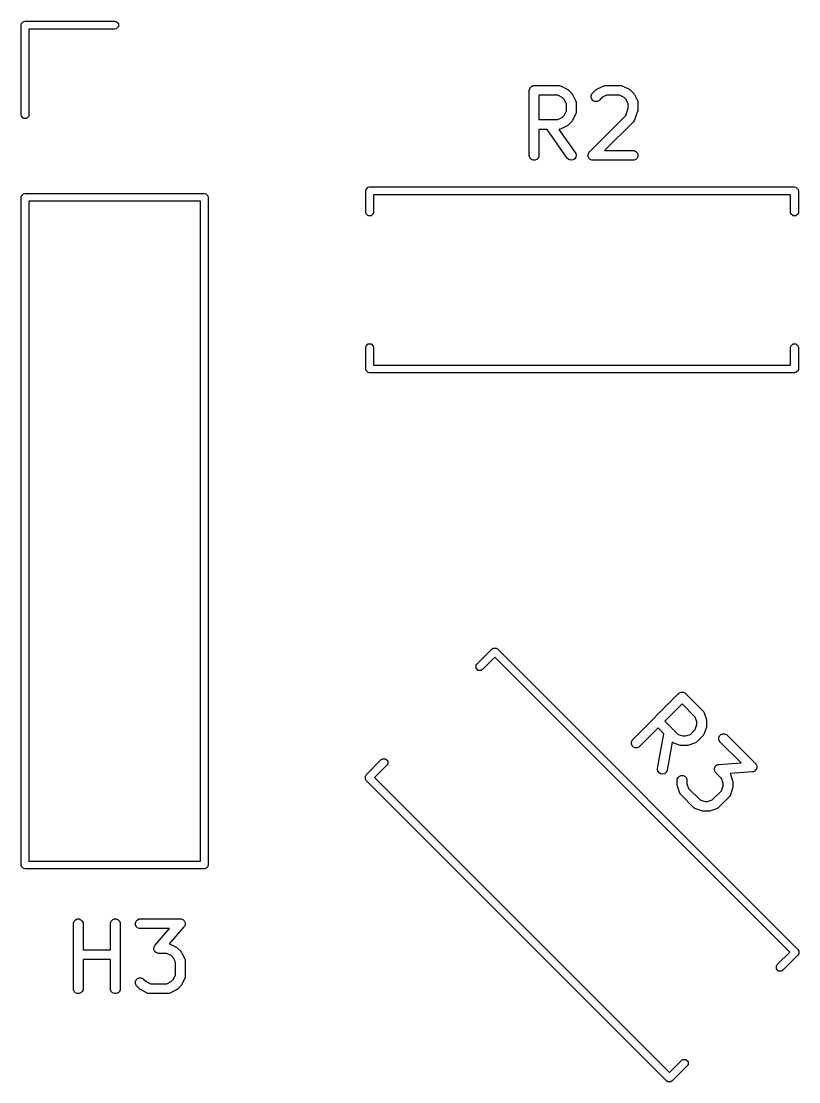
# Model space of a CAD drawing. Header units: inches. Extents: x 4.16 to 5.59, y -4.16 to -3.08.
# Drawn here: x 4.156 to 4.627, y -4.127 to -3.485 of the extents above; entities that cross this region are included whole.
import ezdxf

# ---------------------------------------------------------------- set-up
doc = ezdxf.new("R2010")
doc.units = ezdxf.units.IN
doc.header["$MEASUREMENT"] = 0
doc.layers.add('F.Silkscreen', color=41, linetype='CONTINUOUS', true_color=0xf2eda1)

msp = doc.modelspace()

# ---------------------------------------------------------------- linework, layer by layer
at = {"layer": 'F.Silkscreen', "linetype": 'CONTINUOUS'}
for p, q in [((4.15591, -3.4874), (4.15609, -3.4865)), ((4.15591, -3.54173), (4.15591, -3.4874)), ((4.15609, -3.4865), (4.15736, -3.48522)), ((4.15736, -3.48522), (4.15827, -3.48504)), ((4.15827, -3.48504), (4.2126, -3.48504)), ((4.2126, -3.48504), (4.2135, -3.48522)), ((4.2135, -3.48522), (4.21478, -3.4865)), ((4.21478, -3.4865), (4.21478, -3.48831)), ((4.2126, -3.48976), (4.16063, -3.48976)), ((4.16063, -3.48976), (4.16063, -3.54173)), ((4.2135, -3.48958), (4.2126, -3.48976)), ((4.21478, -3.48831), (4.2135, -3.48958)), ((4.46382, -3.52696), (4.46387, -3.52639)), ((4.46387, -3.52639), (4.46432, -3.52532)), ((4.46432, -3.52532), (4.46513, -3.52451)), ((4.46513, -3.52451), (4.46619, -3.52407)), ((4.46619, -3.52407), (4.46677, -3.52401)), ((4.46677, -3.52401), (4.48177, -3.52401)), ((4.48177, -3.52401), (4.48235, -3.52407)), ((4.48235, -3.52407), (4.48244, -3.52411)), ((4.48244, -3.52411), (4.48255, -3.52411)), ((4.48255, -3.52411), (4.48309, -3.52432)), ((4.48309, -3.52432), (4.48684, -3.5262)), ((4.48684, -3.5262), (4.48709, -3.52635)), ((4.48709, -3.52635), (4.48716, -3.52638)), ((4.48716, -3.52638), (4.48724, -3.52645)), ((4.48724, -3.52645), (4.48733, -3.5265)), ((4.48733, -3.5265), (4.48738, -3.52656)), ((4.48738, -3.52656), (4.48761, -3.52675)), ((4.50405, -3.52675), (4.50428, -3.52656)), ((4.50428, -3.52656), (4.50433, -3.5265)), ((4.50433, -3.5265), (4.50442, -3.52645)), ((4.50442, -3.52645), (4.5045, -3.52638)), ((4.5045, -3.52638), (4.50457, -3.52635)), ((4.50457, -3.52635), (4.50482, -3.5262)), ((4.50482, -3.5262), (4.50857, -3.52432)), ((4.50857, -3.52432), (4.50911, -3.52411)), ((4.50911, -3.52411), (4.50922, -3.52411)), ((4.50922, -3.52411), (4.50931, -3.52407)), ((4.50931, -3.52407), (4.50989, -3.52401)), ((4.50989, -3.52401), (4.51926, -3.52401)), ((4.51926, -3.52401), (4.51984, -3.52407)), ((4.51984, -3.52407), (4.51994, -3.52411)), ((4.51994, -3.52411), (4.52004, -3.52411)), ((4.52004, -3.52411), (4.52058, -3.52432)), ((4.52058, -3.52432), (4.52433, -3.5262)), ((4.52433, -3.5262), (4.52458, -3.52635)), ((4.52458, -3.52635), (4.52465, -3.52638)), ((4.52465, -3.52638), (4.52474, -3.52645)), ((4.52474, -3.52645), (4.52482, -3.5265)), ((4.52482, -3.5265), (4.52488, -3.52656)), ((4.52488, -3.52656), (4.5251, -3.52675)), ((4.46382, -3.56633), (4.46382, -3.52696)), ((4.48107, -3.52991), (4.46972, -3.52991)), ((4.46972, -3.52991), (4.46972, -3.54463)), ((4.48377, -3.53126), (4.48107, -3.52991)), ((4.48497, -3.53246), (4.48377, -3.53126)), ((4.48632, -3.53516), (4.48497, -3.53246)), ((4.48761, -3.52675), (4.48948, -3.52862)), ((4.48948, -3.52862), (4.48967, -3.52885)), ((4.48967, -3.52885), (4.48973, -3.5289)), ((4.48973, -3.5289), (4.48978, -3.52899)), ((4.48978, -3.52899), (4.48985, -3.52907)), ((4.48985, -3.52907), (4.48988, -3.52914)), ((4.48988, -3.52914), (4.49003, -3.52939)), ((4.49003, -3.52939), (4.49191, -3.53314)), ((4.50137, -3.53013), (4.50181, -3.52907)), ((4.50137, -3.53129), (4.50137, -3.53013)), ((4.50181, -3.53235), (4.50137, -3.53129)), ((4.50181, -3.52907), (4.50218, -3.52862)), ((4.50263, -3.53317), (4.50181, -3.53235)), ((4.50218, -3.52862), (4.50405, -3.52675)), ((4.50635, -3.5328), (4.50591, -3.53317)), ((4.50789, -3.53126), (4.50635, -3.5328)), ((4.51059, -3.52991), (4.50789, -3.53126)), ((4.51857, -3.52991), (4.51059, -3.52991)), ((4.52126, -3.53126), (4.51857, -3.52991)), ((4.52246, -3.53246), (4.52126, -3.53126)), ((4.52381, -3.53516), (4.52246, -3.53246)), ((4.5251, -3.52675), (4.52698, -3.52862)), ((4.52698, -3.52862), (4.52716, -3.52885)), ((4.52716, -3.52885), (4.52722, -3.5289)), ((4.52722, -3.5289), (4.52728, -3.52899)), ((4.52728, -3.52899), (4.52734, -3.52907)), ((4.52734, -3.52907), (4.52737, -3.52914)), ((4.52737, -3.52914), (4.52753, -3.52939)), ((4.52753, -3.52939), (4.5294, -3.53314)), ((4.48497, -3.54209), (4.48632, -3.53939)), ((4.48632, -3.53939), (4.48632, -3.53516)), ((4.49191, -3.53314), (4.49212, -3.53368)), ((4.49212, -3.53368), (4.49212, -3.53379)), ((4.49212, -3.53379), (4.49216, -3.53388)), ((4.49216, -3.53388), (4.49222, -3.53446)), ((4.49222, -3.53446), (4.49222, -3.54008)), ((4.50369, -3.53361), (4.50263, -3.53317)), ((4.50484, -3.53361), (4.50369, -3.53361)), ((4.50591, -3.53317), (4.50484, -3.53361)), ((4.52231, -3.54224), (4.52381, -3.53773)), ((4.52381, -3.53773), (4.52381, -3.53516)), ((4.52956, -3.53914), (4.52769, -3.54477)), ((4.5294, -3.53314), (4.52961, -3.53368)), ((4.52963, -3.53886), (4.52956, -3.53914)), ((4.52961, -3.53368), (4.52962, -3.53379)), ((4.52962, -3.53379), (4.52966, -3.53388)), ((4.52966, -3.53879), (4.52963, -3.53886)), ((4.52966, -3.53388), (4.52972, -3.53446)), ((4.52967, -3.53868), (4.52966, -3.53879)), ((4.52969, -3.53858), (4.52967, -3.53868)), ((4.52972, -3.53821), (4.52969, -3.5385)), ((4.52969, -3.5385), (4.52969, -3.53858)), ((4.52972, -3.53446), (4.52972, -3.53821)), ((4.15609, -3.54264), (4.15591, -3.54173)), ((4.15736, -3.54391), (4.15609, -3.54264)), ((4.15917, -3.54391), (4.15736, -3.54391)), ((4.16045, -3.54264), (4.15917, -3.54391)), ((4.16063, -3.54173), (4.16045, -3.54264)), ((4.46972, -3.54463), (4.48107, -3.54463)), ((4.48107, -3.54463), (4.48377, -3.54328)), ((4.48377, -3.54328), (4.48497, -3.54209)), ((4.48948, -3.54592), (4.48761, -3.5478)), ((4.48967, -3.5457), (4.48948, -3.54592)), ((4.48973, -3.54564), (4.48967, -3.5457)), ((4.48978, -3.54556), (4.48973, -3.54564)), ((4.48985, -3.54547), (4.48978, -3.54556)), ((4.48988, -3.5454), (4.48985, -3.54547)), ((4.49003, -3.54515), (4.48988, -3.5454)), ((4.49191, -3.54141), (4.49003, -3.54515)), ((4.49212, -3.54086), (4.49191, -3.54141)), ((4.49216, -3.54066), (4.49212, -3.54076)), ((4.49212, -3.54076), (4.49212, -3.54086)), ((4.49222, -3.54008), (4.49216, -3.54066)), ((4.5003, -3.56424), (4.52231, -3.54224)), ((4.52698, -3.54592), (4.50952, -3.56338)), ((4.52734, -3.54547), (4.52698, -3.54592)), ((4.52738, -3.54538), (4.52734, -3.54547)), ((4.52745, -3.5453), (4.52738, -3.54538)), ((4.52769, -3.54477), (4.52745, -3.5453)), ((4.47461, -3.55054), (4.46972, -3.55054)), ((4.46972, -3.55054), (4.46972, -3.56633)), ((4.48685, -3.56802), (4.47461, -3.55054)), ((4.48235, -3.55048), (4.48181, -3.55053)), ((4.48181, -3.55053), (4.49169, -3.56464)), ((4.48244, -3.55044), (4.48235, -3.55048)), ((4.48255, -3.55043), (4.48244, -3.55044)), ((4.48309, -3.55022), (4.48255, -3.55043)), ((4.48684, -3.54835), (4.48309, -3.55022)), ((4.48709, -3.54819), (4.48684, -3.54835)), ((4.48716, -3.54816), (4.48709, -3.54819)), ((4.48724, -3.5481), (4.48716, -3.54816)), ((4.48733, -3.54804), (4.48724, -3.5481)), ((4.48738, -3.54798), (4.48733, -3.54804)), ((4.48761, -3.5478), (4.48738, -3.54798)), ((4.49169, -3.56464), (4.49197, -3.56514)), ((4.49197, -3.56514), (4.49222, -3.56627)), ((4.4995, -3.56576), (4.49994, -3.56469)), ((4.49994, -3.56469), (4.5003, -3.56424)), ((4.50952, -3.56338), (4.52676, -3.56338)), ((4.52676, -3.56338), (4.52734, -3.56344)), ((4.52734, -3.56344), (4.5284, -3.56388)), ((4.5284, -3.56388), (4.52922, -3.56469)), ((4.52922, -3.56469), (4.52966, -3.56576)), ((4.46387, -3.56691), (4.46382, -3.56633)), ((4.46432, -3.56797), (4.46387, -3.56691)), ((4.46513, -3.56879), (4.46432, -3.56797)), ((4.46619, -3.56923), (4.46513, -3.56879)), ((4.46735, -3.56923), (4.46619, -3.56923)), ((4.46841, -3.56879), (4.46735, -3.56923)), ((4.46923, -3.56797), (4.46841, -3.56879)), ((4.46967, -3.56691), (4.46923, -3.56797)), ((4.46972, -3.56633), (4.46967, -3.56691)), ((4.48723, -3.56846), (4.48685, -3.56802)), ((4.4882, -3.56908), (4.48723, -3.56846)), ((4.48933, -3.56928), (4.4882, -3.56908)), ((4.49046, -3.56903), (4.48933, -3.56928)), ((4.4914, -3.56837), (4.49046, -3.56903)), ((4.49202, -3.5674), (4.4914, -3.56837)), ((4.49222, -3.56627), (4.49202, -3.5674)), ((4.4995, -3.56691), (4.4995, -3.56576)), ((4.49994, -3.56797), (4.4995, -3.56691)), ((4.50075, -3.56879), (4.49994, -3.56797)), ((4.50182, -3.56923), (4.50075, -3.56879)), ((4.50239, -3.56928), (4.50182, -3.56923)), ((4.52676, -3.56928), (4.50239, -3.56928)), ((4.52734, -3.56923), (4.52676, -3.56928)), ((4.5284, -3.56879), (4.52734, -3.56923)), ((4.52922, -3.56797), (4.5284, -3.56879)), ((4.52966, -3.56691), (4.52922, -3.56797)), ((4.52966, -3.56576), (4.52966, -3.56691)), ((4.15591, -3.59173), (4.15609, -3.59083)), ((4.15609, -3.59083), (4.15736, -3.58955)), ((4.15736, -3.58955), (4.15827, -3.58937)), ((4.15827, -3.58937), (4.26693, -3.58937)), ((4.26693, -3.58937), (4.26783, -3.58955)), ((4.26783, -3.58955), (4.26911, -3.59083)), ((4.26911, -3.59083), (4.26929, -3.59173)), ((4.36473, -3.5878), (4.36491, -3.58689)), ((4.36473, -3.60079), (4.36473, -3.5878)), ((4.36491, -3.58689), (4.36619, -3.58561)), ((4.36619, -3.58561), (4.36709, -3.58543)), ((4.36709, -3.58543), (4.62457, -3.58543)), ((4.62221, -3.59016), (4.36945, -3.59016)), ((4.36945, -3.59016), (4.36945, -3.60079)), ((4.62221, -3.60079), (4.62221, -3.59016)), ((4.62457, -3.58543), (4.62547, -3.58561)), ((4.62547, -3.58561), (4.62675, -3.58689)), ((4.62675, -3.58689), (4.62693, -3.5878)), ((4.62693, -3.5878), (4.62693, -3.60079)), ((4.15591, -3.99606), (4.15591, -3.59173)), ((4.16063, -3.59409), (4.16063, -3.9937)), ((4.26457, -3.59409), (4.16063, -3.59409)), ((4.26457, -3.9937), (4.26457, -3.59409)), ((4.26929, -3.59173), (4.26929, -3.99606)), ((4.36491, -3.60169), (4.36473, -3.60079)), ((4.36619, -3.60297), (4.36491, -3.60169)), ((4.36799, -3.60297), (4.36619, -3.60297)), ((4.36927, -3.60169), (4.36799, -3.60297)), ((4.36945, -3.60079), (4.36927, -3.60169)), ((4.62239, -3.60169), (4.62221, -3.60079)), ((4.62367, -3.60297), (4.62239, -3.60169)), ((4.62547, -3.60297), (4.62367, -3.60297)), ((4.62675, -3.60169), (4.62547, -3.60297)), ((4.62693, -3.60079), (4.62675, -3.60169)), ((4.36491, -3.68177), (4.36619, -3.68049)), ((4.36619, -3.68049), (4.36799, -3.68049)), ((4.36799, -3.68049), (4.36927, -3.68177)), ((4.62239, -3.68177), (4.62367, -3.68049)), ((4.62367, -3.68049), (4.62547, -3.68049)), ((4.62547, -3.68049), (4.62675, -3.68177)), ((4.36473, -3.68268), (4.36491, -3.68177)), ((4.36473, -3.69567), (4.36473, -3.68268)), ((4.36927, -3.68177), (4.36945, -3.68268)), ((4.36945, -3.68268), (4.36945, -3.69331)), ((4.62221, -3.68268), (4.62239, -3.68177)), ((4.62221, -3.69331), (4.62221, -3.68268)), ((4.62675, -3.68177), (4.62693, -3.68268)), ((4.62693, -3.68268), (4.62693, -3.69567)), ((4.36945, -3.69331), (4.62221, -3.69331)), ((4.36491, -3.69657), (4.36473, -3.69567)), ((4.36619, -3.69785), (4.36491, -3.69657)), ((4.36709, -3.69803), (4.36619, -3.69785)), ((4.62457, -3.69803), (4.36709, -3.69803)), ((4.62547, -3.69785), (4.62457, -3.69803)), ((4.62675, -3.69657), (4.62547, -3.69785)), ((4.62693, -3.69567), (4.62675, -3.69657)), ((4.43208, -3.87441), (4.44127, -3.86522)), ((4.44127, -3.86522), (4.44203, -3.86471)), ((4.44203, -3.86471), (4.44384, -3.86471)), ((4.44384, -3.86471), (4.44461, -3.86522)), ((4.44461, -3.86522), (4.62667, -4.04729)), ((4.44294, -3.87023), (4.43542, -3.87775)), ((4.62166, -4.04896), (4.44294, -3.87023)), ((4.43157, -3.87517), (4.43208, -3.87441)), ((4.43157, -3.87698), (4.43157, -3.87517)), ((4.43285, -3.87826), (4.43157, -3.87698)), ((4.43465, -3.87826), (4.43285, -3.87826)), ((4.43542, -3.87775), (4.43465, -3.87826)), ((4.52651, -3.92011), (4.55435, -3.89227)), ((4.55435, -3.89227), (4.5548, -3.8919)), ((4.5548, -3.8919), (4.55586, -3.89146)), ((4.55586, -3.89146), (4.55701, -3.89146)), ((4.55701, -3.89146), (4.55808, -3.8919)), ((4.55808, -3.8919), (4.55808, -3.89191)), ((4.55808, -3.89191), (4.55853, -3.89227)), ((4.55853, -3.89227), (4.56913, -3.90288)), ((4.55644, -3.89854), (4.54603, -3.90894)), ((4.56446, -3.90656), (4.55644, -3.89854)), ((4.56913, -3.90288), (4.5695, -3.90332)), ((4.5695, -3.90332), (4.56954, -3.90342)), ((4.56954, -3.90342), (4.56961, -3.9035)), ((4.56961, -3.9035), (4.56984, -3.90403)), ((4.56984, -3.90403), (4.57117, -3.90801)), ((4.54603, -3.90894), (4.55406, -3.91697)), ((4.56542, -3.90942), (4.56446, -3.90656)), ((4.56446, -3.91398), (4.56542, -3.91111)), ((4.56542, -3.91111), (4.56542, -3.90942)), ((4.57117, -3.90801), (4.57123, -3.90829)), ((4.57123, -3.90829), (4.57126, -3.90837)), ((4.57126, -3.90837), (4.57127, -3.90847)), ((4.57127, -3.91207), (4.57126, -3.91217)), ((4.57127, -3.90847), (4.5713, -3.90857)), ((4.5713, -3.91196), (4.57127, -3.91207)), ((4.5713, -3.90857), (4.57129, -3.90865)), ((4.57129, -3.90865), (4.57132, -3.90894)), ((4.57132, -3.91159), (4.57129, -3.91189)), ((4.57129, -3.91189), (4.5713, -3.91196)), ((4.57132, -3.90894), (4.57132, -3.91159)), ((4.54186, -3.91312), (4.53069, -3.92429)), ((4.5416, -3.93759), (4.54531, -3.91657)), ((4.54531, -3.91657), (4.54186, -3.91312)), ((4.55406, -3.91697), (4.55692, -3.91792)), ((4.55692, -3.91792), (4.55861, -3.91792)), ((4.55861, -3.91792), (4.56147, -3.91697)), ((4.56147, -3.91697), (4.56446, -3.91398)), ((4.56913, -3.91766), (4.56515, -3.92164)), ((4.5695, -3.91721), (4.56913, -3.91766)), ((4.56954, -3.91711), (4.5695, -3.91721)), ((4.56961, -3.91703), (4.56954, -3.91711)), ((4.56984, -3.9165), (4.56961, -3.91703)), ((4.57117, -3.91253), (4.56984, -3.9165)), ((4.57123, -3.91224), (4.57117, -3.91253)), ((4.57126, -3.91217), (4.57123, -3.91224)), ((4.57873, -3.91897), (4.57917, -3.91791)), ((4.57917, -3.91791), (4.57998, -3.91709)), ((4.57998, -3.91709), (4.58105, -3.91665)), ((4.58105, -3.91665), (4.5822, -3.91665)), ((4.5822, -3.91665), (4.58327, -3.91709)), ((4.58327, -3.91709), (4.58371, -3.91746)), ((4.58371, -3.91746), (4.60095, -3.93469)), ((4.5257, -3.92162), (4.52614, -3.92056)), ((4.5257, -3.92277), (4.5257, -3.92162)), ((4.52614, -3.92384), (4.5257, -3.92277)), ((4.52614, -3.92056), (4.52651, -3.92011)), ((4.52696, -3.92465), (4.52614, -3.92384)), ((4.52802, -3.92509), (4.52696, -3.92465)), ((4.53024, -3.92465), (4.52917, -3.92509)), ((4.53069, -3.92429), (4.53024, -3.92465)), ((4.55041, -3.92166), (4.54741, -3.93862)), ((4.55082, -3.922), (4.55041, -3.92166)), ((4.55092, -3.92204), (4.55082, -3.922)), ((4.551, -3.92211), (4.55092, -3.92204)), ((4.55153, -3.92235), (4.551, -3.92211)), ((4.5555, -3.92367), (4.55153, -3.92235)), ((4.55579, -3.92374), (4.5555, -3.92367)), ((4.55586, -3.92377), (4.55579, -3.92374)), ((4.55597, -3.92378), (4.55586, -3.92377)), ((4.55607, -3.9238), (4.55597, -3.92378)), ((4.55615, -3.9238), (4.55607, -3.9238)), ((4.55644, -3.92383), (4.55615, -3.9238)), ((4.55909, -3.92383), (4.55644, -3.92383)), ((4.55938, -3.9238), (4.55909, -3.92383)), ((4.55946, -3.9238), (4.55938, -3.9238)), ((4.55956, -3.92378), (4.55946, -3.9238)), ((4.55966, -3.92377), (4.55956, -3.92378)), ((4.55974, -3.92374), (4.55966, -3.92377)), ((4.56002, -3.92367), (4.55974, -3.92374)), ((4.564, -3.92235), (4.56002, -3.92367)), ((4.56453, -3.92211), (4.564, -3.92235)), ((4.56461, -3.92204), (4.56453, -3.92211)), ((4.56471, -3.922), (4.56461, -3.92204)), ((4.56515, -3.92164), (4.56471, -3.922)), ((4.57873, -3.92012), (4.57873, -3.91897)), ((4.57917, -3.92119), (4.57873, -3.92012)), ((4.57954, -3.92164), (4.57917, -3.92119)), ((4.59217, -3.93427), (4.57954, -3.92164)), ((4.52917, -3.92509), (4.52802, -3.92509)), ((4.36499, -3.9415), (4.37417, -3.93231)), ((4.37751, -3.93565), (4.37, -3.94317)), ((4.37417, -3.93231), (4.37494, -3.9318)), ((4.37494, -3.9318), (4.37675, -3.9318)), ((4.37675, -3.9318), (4.37803, -3.93308)), ((4.37803, -3.93489), (4.37751, -3.93565)), ((4.37803, -3.93308), (4.37803, -3.93489)), ((4.54155, -3.93817), (4.5416, -3.93759)), ((4.57605, -3.93772), (4.57608, -3.93763)), ((4.57608, -3.9382), (4.57605, -3.93772)), ((4.57608, -3.93753), (4.57626, -3.93709)), ((4.57608, -3.93763), (4.57608, -3.93753)), ((4.57626, -3.93709), (4.57641, -3.93663)), ((4.57641, -3.93663), (4.57648, -3.93656)), ((4.57648, -3.93656), (4.57652, -3.93647)), ((4.57652, -3.93647), (4.57686, -3.93613)), ((4.57686, -3.93613), (4.57717, -3.93577)), ((4.57717, -3.93577), (4.57726, -3.93572)), ((4.57726, -3.93572), (4.57733, -3.93565)), ((4.57733, -3.93565), (4.57778, -3.93547)), ((4.57778, -3.93547), (4.57821, -3.93526)), ((4.57821, -3.93526), (4.57835, -3.93523)), ((4.57835, -3.93523), (4.5784, -3.93521)), ((4.5784, -3.93521), (4.57848, -3.93521)), ((4.57848, -3.93521), (4.57878, -3.93516)), ((4.57878, -3.93516), (4.59217, -3.93427)), ((4.60095, -3.93469), (4.60114, -3.93493)), ((4.60114, -3.93493), (4.6012, -3.93498)), ((4.6012, -3.93498), (4.60122, -3.93503)), ((4.60122, -3.93503), (4.60131, -3.93514)), ((4.60131, -3.93514), (4.6015, -3.93558)), ((4.6015, -3.93558), (4.60171, -3.93601)), ((4.60175, -3.93736), (4.60157, -3.9378)), ((4.60171, -3.93601), (4.60172, -3.93611)), ((4.60172, -3.93611), (4.60175, -3.93621)), ((4.60175, -3.93621), (4.60175, -3.93668)), ((4.60175, -3.93668), (4.60179, -3.93716)), ((4.60179, -3.93716), (4.60175, -3.93726)), ((4.60175, -3.93726), (4.60175, -3.93736)), ((4.36448, -3.94227), (4.36499, -3.9415)), ((4.36448, -3.94407), (4.36448, -3.94227)), ((4.36499, -3.94484), (4.36448, -3.94407)), ((4.37, -3.94317), (4.54872, -4.12189)), ((4.5418, -3.9393), (4.54155, -3.93817)), ((4.54246, -3.94024), (4.5418, -3.9393)), ((4.54344, -3.94086), (4.54246, -3.94024)), ((4.54457, -3.94106), (4.54344, -3.94086)), ((4.5457, -3.94081), (4.54457, -3.94106)), ((4.54664, -3.94015), (4.5457, -3.94081)), ((4.54726, -3.93918), (4.54664, -3.94015)), ((4.54741, -3.93862), (4.54726, -3.93918)), ((4.55348, -3.94474), (4.55354, -3.94416)), ((4.55354, -3.94416), (4.55398, -3.94309)), ((4.55398, -3.94309), (4.5548, -3.94228)), ((4.5548, -3.94228), (4.55586, -3.94184)), ((4.55586, -3.94184), (4.55701, -3.94184)), ((4.55701, -3.94184), (4.55808, -3.94228)), ((4.55808, -3.94228), (4.55889, -3.94309)), ((4.55889, -3.94309), (4.55933, -3.94416)), ((4.55933, -3.94416), (4.55939, -3.94474)), ((4.57608, -3.93868), (4.57608, -3.9382)), ((4.57612, -3.93877), (4.57608, -3.93868)), ((4.57612, -3.93887), (4.57612, -3.93877)), ((4.57633, -3.9393), (4.57612, -3.93887)), ((4.57652, -3.93975), (4.57633, -3.9393)), ((4.57661, -3.93986), (4.57652, -3.93975)), ((4.57663, -3.93991), (4.57661, -3.93986)), ((4.57669, -3.93996), (4.57663, -3.93991)), ((4.57689, -3.94019), (4.57669, -3.93996)), ((4.58037, -3.94368), (4.57689, -3.94019)), ((4.58132, -3.94654), (4.58037, -3.94368)), ((4.59905, -3.93973), (4.58552, -3.94063)), ((4.58552, -3.94063), (4.58575, -3.94115)), ((4.58575, -3.94115), (4.58708, -3.94513)), ((4.59936, -3.93968), (4.59905, -3.93973)), ((4.59943, -3.93968), (4.59936, -3.93968)), ((4.59949, -3.93966), (4.59943, -3.93968)), ((4.59963, -3.93963), (4.59949, -3.93966)), ((4.60006, -3.93942), (4.59963, -3.93963)), ((4.6005, -3.93924), (4.60006, -3.93942)), ((4.60057, -3.93917), (4.6005, -3.93924)), ((4.60066, -3.93912), (4.60057, -3.93917)), ((4.60097, -3.93876), (4.60066, -3.93912)), ((4.60131, -3.93842), (4.60097, -3.93876)), ((4.60135, -3.93833), (4.60131, -3.93842)), ((4.60142, -3.93825), (4.60135, -3.93833)), ((4.60157, -3.9378), (4.60142, -3.93825)), ((4.54705, -4.12691), (4.36499, -3.94484)), ((4.55348, -3.94739), (4.55348, -3.94474)), ((4.55351, -3.94768), (4.55348, -3.94739)), ((4.55351, -3.94776), (4.55351, -3.94768)), ((4.55353, -3.94786), (4.55351, -3.94776)), ((4.55354, -3.94796), (4.55353, -3.94786)), ((4.55357, -3.94803), (4.55354, -3.94796)), ((4.55364, -3.94832), (4.55357, -3.94803)), ((4.55496, -3.9523), (4.55364, -3.94832)), ((4.55939, -3.94474), (4.55939, -3.94691)), ((4.55939, -3.94691), (4.56034, -3.94977)), ((4.56034, -3.94977), (4.56731, -3.95674)), ((4.58037, -3.95109), (4.58132, -3.94823)), ((4.58132, -3.94823), (4.58132, -3.94654)), ((4.58708, -3.94965), (4.58575, -3.95362)), ((4.58708, -3.94513), (4.58714, -3.94541)), ((4.58714, -3.94936), (4.58708, -3.94965)), ((4.58714, -3.94541), (4.58717, -3.94548)), ((4.58717, -3.94929), (4.58714, -3.94936)), ((4.58717, -3.94548), (4.58718, -3.94559)), ((4.58718, -3.94918), (4.58717, -3.94929)), ((4.58718, -3.94559), (4.58721, -3.94569)), ((4.58721, -3.94908), (4.58718, -3.94918)), ((4.58721, -3.94569), (4.5872, -3.94577)), ((4.5872, -3.94577), (4.58723, -3.94606)), ((4.58723, -3.94871), (4.5872, -3.949)), ((4.5872, -3.949), (4.58721, -3.94908)), ((4.58723, -3.94606), (4.58723, -3.94871)), ((4.5552, -3.95283), (4.55496, -3.9523)), ((4.55527, -3.95291), (4.5552, -3.95283)), ((4.55531, -3.953), (4.55527, -3.95291)), ((4.55568, -3.95345), (4.55531, -3.953)), ((4.56363, -3.96141), (4.55568, -3.95345)), ((4.56731, -3.95674), (4.57017, -3.95769)), ((4.57187, -3.95769), (4.57473, -3.95674)), ((4.57473, -3.95674), (4.58037, -3.95109)), ((4.58504, -3.95478), (4.57841, -3.96141)), ((4.58541, -3.95433), (4.58504, -3.95478)), ((4.58545, -3.95423), (4.58541, -3.95433)), ((4.58552, -3.95415), (4.58545, -3.95423)), ((4.58575, -3.95362), (4.58552, -3.95415)), ((4.56408, -3.96177), (4.56363, -3.96141)), ((4.56417, -3.96181), (4.56408, -3.96177)), ((4.56425, -3.96188), (4.56417, -3.96181)), ((4.56478, -3.96212), (4.56425, -3.96188)), ((4.56876, -3.96344), (4.56478, -3.96212)), ((4.56905, -3.96351), (4.56876, -3.96344)), ((4.57017, -3.95769), (4.57187, -3.95769)), ((4.57328, -3.96344), (4.57299, -3.96351)), ((4.57726, -3.96212), (4.57328, -3.96344)), ((4.57778, -3.96188), (4.57726, -3.96212)), ((4.57786, -3.96181), (4.57778, -3.96188)), ((4.57796, -3.96177), (4.57786, -3.96181)), ((4.57841, -3.96141), (4.57796, -3.96177)), ((4.56912, -3.96354), (4.56905, -3.96351)), ((4.56922, -3.96355), (4.56912, -3.96354)), ((4.56932, -3.96357), (4.56922, -3.96355)), ((4.5694, -3.96357), (4.56932, -3.96357)), ((4.56969, -3.9636), (4.5694, -3.96357)), ((4.57235, -3.9636), (4.56969, -3.9636)), ((4.57264, -3.96357), (4.57235, -3.9636)), ((4.57271, -3.96357), (4.57264, -3.96357)), ((4.57282, -3.96355), (4.57271, -3.96357)), ((4.57292, -3.96354), (4.57282, -3.96355)), ((4.57299, -3.96351), (4.57292, -3.96354)), ((4.16063, -3.9937), (4.26457, -3.9937)), ((4.15609, -3.99697), (4.15591, -3.99606)), ((4.15736, -3.99825), (4.15609, -3.99697)), ((4.15827, -3.99843), (4.15736, -3.99825)), ((4.26693, -3.99843), (4.15827, -3.99843)), ((4.26783, -3.99825), (4.26693, -3.99843)), ((4.26911, -3.99697), (4.26783, -3.99825)), ((4.26929, -3.99606), (4.26911, -3.99697)), ((4.18752, -4.03169), (4.18758, -4.03111)), ((4.18752, -4.07106), (4.18752, -4.03169)), ((4.18758, -4.03111), (4.18802, -4.03005)), ((4.18802, -4.03005), (4.18884, -4.02923)), ((4.18884, -4.02923), (4.1899, -4.02879)), ((4.1899, -4.02879), (4.19105, -4.02879)), ((4.19105, -4.02879), (4.19212, -4.02923)), ((4.19212, -4.02923), (4.19293, -4.03005)), ((4.19293, -4.03005), (4.19337, -4.03111)), ((4.19337, -4.03111), (4.19343, -4.03169)), ((4.19343, -4.03169), (4.19343, -4.04748)), ((4.21002, -4.03169), (4.21008, -4.03111)), ((4.21002, -4.04748), (4.21002, -4.03169)), ((4.21008, -4.03111), (4.21052, -4.03005)), ((4.21052, -4.03005), (4.21133, -4.02923)), ((4.21133, -4.02923), (4.2124, -4.02879)), ((4.2124, -4.02879), (4.21355, -4.02879)), ((4.21355, -4.02879), (4.21461, -4.02923)), ((4.21461, -4.02923), (4.21543, -4.03005)), ((4.21543, -4.03005), (4.21587, -4.03111)), ((4.21587, -4.03111), (4.21593, -4.03169)), ((4.21593, -4.03169), (4.21593, -4.07106)), ((4.22508, -4.03111), (4.22552, -4.03005)), ((4.22508, -4.03226), (4.22508, -4.03111)), ((4.22552, -4.03333), (4.22508, -4.03226)), ((4.22552, -4.03005), (4.22633, -4.02923)), ((4.22633, -4.03414), (4.22552, -4.03333)), ((4.22633, -4.02923), (4.2274, -4.02879)), ((4.2274, -4.02879), (4.22797, -4.02873)), ((4.22797, -4.02873), (4.25234, -4.02873)), ((4.25457, -4.03363), (4.24563, -4.04384)), ((4.25234, -4.02873), (4.25265, -4.02876)), ((4.25265, -4.02876), (4.25273, -4.02876)), ((4.25273, -4.02876), (4.25278, -4.02878)), ((4.25278, -4.02878), (4.25292, -4.02879)), ((4.25292, -4.02879), (4.25336, -4.02897)), ((4.25336, -4.02897), (4.25382, -4.02913)), ((4.25382, -4.02913), (4.25389, -4.02919)), ((4.25389, -4.02919), (4.25398, -4.02923)), ((4.25398, -4.02923), (4.25432, -4.02957)), ((4.25432, -4.02957), (4.25468, -4.02989)), ((4.25474, -4.03338), (4.25457, -4.03363)), ((4.25468, -4.02989), (4.25473, -4.02997)), ((4.25473, -4.02997), (4.2548, -4.03005)), ((4.2548, -4.03333), (4.25474, -4.03338)), ((4.2548, -4.03005), (4.25498, -4.03049)), ((4.25482, -4.03327), (4.2548, -4.03333)), ((4.2549, -4.03316), (4.25482, -4.03327)), ((4.25506, -4.03271), (4.2549, -4.03316)), ((4.25498, -4.03049), (4.25519, -4.03092)), ((4.25524, -4.03226), (4.25506, -4.03271)), ((4.25519, -4.03092), (4.2552, -4.03102)), ((4.2552, -4.03102), (4.25524, -4.03111)), ((4.25524, -4.03111), (4.25524, -4.03159)), ((4.25524, -4.03159), (4.25527, -4.03207)), ((4.25527, -4.03207), (4.25524, -4.03216)), ((4.25524, -4.03216), (4.25524, -4.03226)), ((4.2274, -4.03458), (4.22633, -4.03414)), ((4.22797, -4.03464), (4.2274, -4.03458)), ((4.24584, -4.03464), (4.22797, -4.03464)), ((4.237, -4.04474), (4.24584, -4.03464)), ((4.23629, -4.0463), (4.23632, -4.04621)), ((4.23632, -4.04678), (4.23629, -4.0463)), ((4.23632, -4.04611), (4.23651, -4.04566)), ((4.23632, -4.04621), (4.23632, -4.04611)), ((4.23632, -4.04726), (4.23632, -4.04678)), ((4.23651, -4.04566), (4.23666, -4.04521)), ((4.23666, -4.04521), (4.23674, -4.0451)), ((4.23674, -4.0451), (4.23676, -4.04504)), ((4.23676, -4.04504), (4.23682, -4.04499)), ((4.23682, -4.04499), (4.237, -4.04474)), ((4.24563, -4.04384), (4.24616, -4.04404)), ((4.24616, -4.04404), (4.24991, -4.04592)), ((4.24991, -4.04592), (4.25016, -4.04607)), ((4.25016, -4.04607), (4.25023, -4.0461)), ((4.25023, -4.0461), (4.25032, -4.04617)), ((4.25032, -4.04617), (4.2504, -4.04623)), ((4.2504, -4.04623), (4.25046, -4.04628)), ((4.25046, -4.04628), (4.25068, -4.04647)), ((4.25068, -4.04647), (4.25256, -4.04835)), ((4.19343, -4.04748), (4.21002, -4.04748)), ((4.21002, -4.05339), (4.19343, -4.05339)), ((4.19343, -4.05339), (4.19343, -4.07106)), ((4.21002, -4.07106), (4.21002, -4.05339)), ((4.23636, -4.04735), (4.23632, -4.04726)), ((4.23637, -4.04745), (4.23636, -4.04735)), ((4.23658, -4.04788), (4.23637, -4.04745)), ((4.23676, -4.04832), (4.23658, -4.04788)), ((4.23684, -4.04839), (4.23676, -4.04832)), ((4.23688, -4.04848), (4.23684, -4.04839)), ((4.23724, -4.0488), (4.23688, -4.04848)), ((4.23758, -4.04914), (4.23724, -4.0488)), ((4.23767, -4.04918), (4.23758, -4.04914)), ((4.23775, -4.04924), (4.23767, -4.04918)), ((4.2382, -4.0494), (4.23775, -4.04924)), ((4.23864, -4.04958), (4.2382, -4.0494)), ((4.23878, -4.04959), (4.23864, -4.04958)), ((4.23884, -4.04961), (4.23878, -4.04959)), ((4.23892, -4.04961), (4.23884, -4.04961)), ((4.23922, -4.04964), (4.23892, -4.04961)), ((4.24415, -4.04964), (4.23922, -4.04964)), ((4.24684, -4.05099), (4.24415, -4.04964)), ((4.24804, -4.05218), (4.24684, -4.05099)), ((4.24939, -4.05488), (4.24804, -4.05218)), ((4.25256, -4.04835), (4.25274, -4.04857)), ((4.25274, -4.04857), (4.2528, -4.04862)), ((4.2528, -4.04862), (4.25286, -4.04871)), ((4.25286, -4.04871), (4.25292, -4.04879)), ((4.25292, -4.04879), (4.25295, -4.04886)), ((4.25295, -4.04886), (4.25311, -4.04911)), ((4.25311, -4.04911), (4.25498, -4.05286)), ((4.25498, -4.05286), (4.25519, -4.0534)), ((4.25519, -4.0534), (4.2552, -4.05351)), ((4.61414, -4.05647), (4.62166, -4.04896)), ((4.62667, -4.05063), (4.61749, -4.05981)), ((4.62667, -4.04729), (4.62718, -4.04805)), ((4.62718, -4.04986), (4.62667, -4.05063)), ((4.62718, -4.04805), (4.62718, -4.04986)), ((4.24939, -4.06286), (4.24939, -4.05488)), ((4.2552, -4.05351), (4.25524, -4.05361)), ((4.25524, -4.05361), (4.2553, -4.05418)), ((4.2553, -4.05418), (4.2553, -4.06356)), ((4.61363, -4.05724), (4.61414, -4.05647)), ((4.61363, -4.05905), (4.61363, -4.05724)), ((4.61491, -4.06033), (4.61363, -4.05905)), ((4.61749, -4.05981), (4.61672, -4.06033)), ((4.22508, -4.06673), (4.22552, -4.06567)), ((4.22552, -4.06567), (4.22633, -4.06485)), ((4.22633, -4.06485), (4.2274, -4.06441)), ((4.2274, -4.06441), (4.22855, -4.06441)), ((4.22855, -4.06441), (4.22961, -4.06485)), ((4.22961, -4.06485), (4.23006, -4.06522)), ((4.23006, -4.06522), (4.2316, -4.06675)), ((4.24684, -4.06675), (4.24804, -4.06556)), ((4.24804, -4.06556), (4.24939, -4.06286)), ((4.25498, -4.06488), (4.25311, -4.06863)), ((4.25519, -4.06434), (4.25498, -4.06488)), ((4.2552, -4.06423), (4.25519, -4.06434)), ((4.25524, -4.06413), (4.2552, -4.06423)), ((4.2553, -4.06356), (4.25524, -4.06413)), ((4.61672, -4.06033), (4.61491, -4.06033)), ((4.18758, -4.07163), (4.18752, -4.07106)), ((4.18802, -4.0727), (4.18758, -4.07163)), ((4.19337, -4.07163), (4.19293, -4.0727)), ((4.19343, -4.07106), (4.19337, -4.07163)), ((4.21008, -4.07163), (4.21002, -4.07106)), ((4.21052, -4.0727), (4.21008, -4.07163)), ((4.21587, -4.07163), (4.21543, -4.0727)), ((4.21593, -4.07106), (4.21587, -4.07163)), ((4.22508, -4.06788), (4.22508, -4.06673)), ((4.22552, -4.06895), (4.22508, -4.06788)), ((4.22588, -4.06939), (4.22552, -4.06895)), ((4.22776, -4.07127), (4.22588, -4.06939)), ((4.22798, -4.07145), (4.22776, -4.07127)), ((4.22804, -4.07151), (4.22798, -4.07145)), ((4.22812, -4.07157), (4.22804, -4.07151)), ((4.22821, -4.07164), (4.22812, -4.07157)), ((4.22828, -4.07167), (4.22821, -4.07164)), ((4.22853, -4.07182), (4.22828, -4.07167)), ((4.23228, -4.0737), (4.22853, -4.07182)), ((4.2316, -4.06675), (4.23429, -4.0681)), ((4.23429, -4.0681), (4.24415, -4.0681)), ((4.24415, -4.0681), (4.24684, -4.06675)), ((4.24991, -4.07182), (4.24616, -4.0737)), ((4.25016, -4.07167), (4.24991, -4.07182)), ((4.25023, -4.07164), (4.25016, -4.07167)), ((4.25032, -4.07157), (4.25023, -4.07164)), ((4.2504, -4.07151), (4.25032, -4.07157)), ((4.25046, -4.07145), (4.2504, -4.07151)), ((4.25068, -4.07127), (4.25046, -4.07145)), ((4.25256, -4.06939), (4.25068, -4.07127)), ((4.25274, -4.06917), (4.25256, -4.06939)), ((4.2528, -4.06912), (4.25274, -4.06917)), ((4.25286, -4.06903), (4.2528, -4.06912)), ((4.25292, -4.06895), (4.25286, -4.06903)), ((4.25295, -4.06887), (4.25292, -4.06895)), ((4.25311, -4.06863), (4.25295, -4.06887)), ((4.18884, -4.07351), (4.18802, -4.0727)), ((4.1899, -4.07395), (4.18884, -4.07351)), ((4.19105, -4.07395), (4.1899, -4.07395)), ((4.19212, -4.07351), (4.19105, -4.07395)), ((4.19293, -4.0727), (4.19212, -4.07351)), ((4.21133, -4.07351), (4.21052, -4.0727)), ((4.2124, -4.07395), (4.21133, -4.07351)), ((4.21355, -4.07395), (4.2124, -4.07395)), ((4.21461, -4.07351), (4.21355, -4.07395)), ((4.21543, -4.0727), (4.21461, -4.07351)), ((4.23282, -4.0739), (4.23228, -4.0737)), ((4.23292, -4.07391), (4.23282, -4.0739)), ((4.23302, -4.07395), (4.23292, -4.07391)), ((4.2336, -4.07401), (4.23302, -4.07395)), ((4.24484, -4.07401), (4.2336, -4.07401)), ((4.24542, -4.07395), (4.24484, -4.07401)), ((4.24552, -4.07391), (4.24542, -4.07395)), ((4.24562, -4.0739), (4.24552, -4.07391)), ((4.24616, -4.0737), (4.24562, -4.0739)), ((4.54872, -4.12189), (4.55624, -4.11438)), ((4.55624, -4.11438), (4.55701, -4.11387)), ((4.55701, -4.11387), (4.55881, -4.11387)), ((4.55881, -4.11387), (4.56009, -4.11514)), ((4.56009, -4.11695), (4.55958, -4.11772)), ((4.56009, -4.11514), (4.56009, -4.11695)), ((4.55958, -4.11772), (4.55039, -4.12691)), ((4.54782, -4.12742), (4.54705, -4.12691)), ((4.54963, -4.12742), (4.54782, -4.12742)), ((4.55039, -4.12691), (4.54963, -4.12742))]:
    msp.add_line(p, q, dxfattribs=at)

doc.saveas('drawing.dxf')
